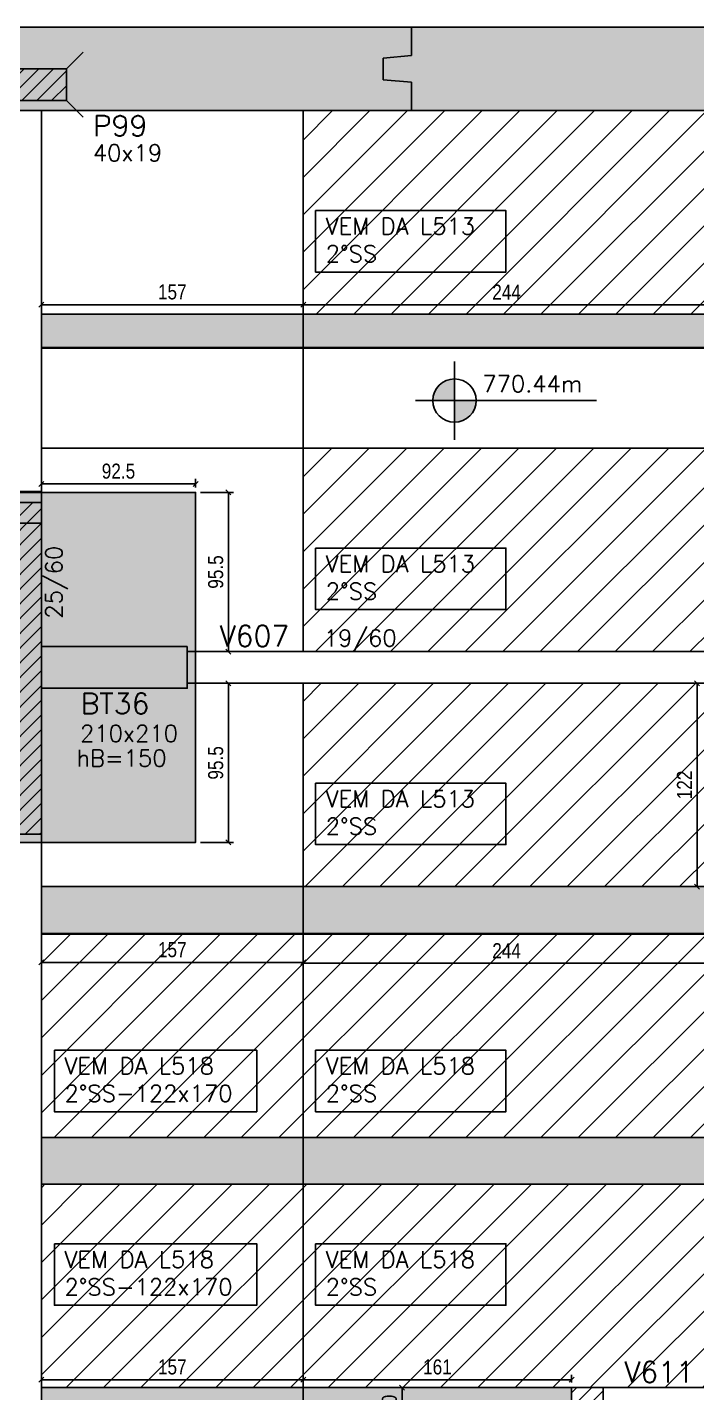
# Model space of a CAD drawing. Extents: x 1860 to 8661, y -614 to 3837.
# Drawn here: x 3505 to 3907, y 2336 to 3155 of the extents above; entities that cross this region are included whole.
import ezdxf
from ezdxf.enums import TextEntityAlignment as Align

# ---------------------------------------------------------------- set-up
doc = ezdxf.new("R2010")
doc.units = 0
for name, color, linetype in [('COTA', 241, 'Continuous'), ('F-BLOCOS', 3, 'Continuous'), ('F-BLOCOS-DIM', 2, 'Continuous'), ('F-BLOCOS-HACH', 1, 'Continuous'), ('F-BLOCOS-NOME', 3, 'Continuous'), ('F-NÍVEL-PLANTA', 2, 'Continuous'), ('F-PILARES-DIM', 172, 'Continuous'), ('F-PILARES-HACH', 174, 'Continuous'), ('F-PILARES-M', 170, 'Continuous'), ('F-PILARES-N', 170, 'Continuous'), ('F-PILARES-NASCE', 4, 'Continuous'), ('F-PILARES-NOME', 170, 'Continuous'), ('F-PILARES-S', 170, 'Continuous'), ('F-PILARES-V', 170, 'Continuous'), ('F-SOLIDO-EST', 252, 'Continuous'), ('F-TEXTO', 6, 'Continuous'), ('F-VIGAS', 3, 'Continuous'), ('F-VIGAS-DIM', 2, 'Continuous'), ('F-VIGAS-NOME', 4, 'Continuous'), ('Painéis', 200, 'Continuous')]:
    doc.layers.add(name, color=color, linetype=linetype)
doc.layers.add('Hachura', color=251, linetype='Continuous', lineweight=9)
doc.styles.add('COTA TECNICA-50', font='techl___.ttf', dxfattribs={"height": 9})
doc.styles.add('MCP', font='romans.shx')
doc.styles.add('ROMANS', font='romans.shx')
doc.dimstyles.new('COTA PAINEL-50', dxfattribs={"dimtxt": 9, "dimasz": 3, "dimexe": 3, "dimexo": 3, "dimgap": 3, "dimtad": 1, "dimdec": 1, "dimzin": 12, "dimdsep": 46, "dimtxsty": 'COTA TECNICA-50', "dimblk1": 'OBLIQUE', "dimblk2": 'OBLIQUE', "dimsah": 1, "dimcen": 0.9, "dimclrd": 4, "dimclre": 4, "dimclrt": 240, "dimadec": 1, "dimazin": 3, "dimtfac": 1, "dimtdec": 1, "dimtmove": 0, "dimatfit": 3, "dimfxl": 1, "dimtolj": 1, "dimtzin": 12, "dimarcsym": 0})
pattern_1 = [(45, (4050.8626, 11455.262), (-4.4194174, 4.4194174), [])]

# ---------------------------------------------------------------- blocks, each defined once
blk = doc.blocks.new('Nível - Planta')
at = {"layer": 'F-NÍVEL-PLANTA'}
h = blk.add_hatch(color=71, dxfattribs=at)
h.paths.add_polyline_path([(0, 0), (0, 0.26, 0.414214), (-0.26, 0)])
h.paths.add_polyline_path([(0.26, 0), (0, 0), (0, -0.26, 0.414214)])
for p, q in [((0, -0.469), (0, 0.469)), ((-0.469, 0), (1.704, 0))]:
    blk.add_line(p, q, dxfattribs=at)
blk.add_circle((0, 0), 0.26, dxfattribs=at)
at = {"layer": 'F-TEXTO', "color": 3, "style": 'MCP'}
blk.add_attdef('NÍVEL', (0.333, 0.102), '', height=0.2, dxfattribs=at)
blk = doc.blocks.new('_Oblique')
at = {"color": 0, "linetype": 'ByBlock', "lineweight": -2}
blk.add_line((-0.5, -0.5), (0.5, 0.5), dxfattribs=at)
blk = doc.blocks.new('*D1377')
at = {"layer": 'Defpoints', "color": 0, "transparency": 16777216}
for p in [(3670.86, 2343.5), (3513.86, 2338.76), (3670.86, 2338.76)]:
    blk.add_point(p, dxfattribs=at)
at = {"layer": 'Painéis', "color": 4, "lineweight": -2, "transparency": 16777216}
for p, q in [((3513.86, 2341.76), (3513.86, 2346.5)), ((3513.86, 2343.5), (3670.86, 2343.5)), ((3670.86, 2341.76), (3670.86, 2346.5))]:
    blk.add_line(p, q, dxfattribs=at)
at = {"layer": 'Painéis', "color": 4, "lineweight": -2, "transparency": 16777216, "xscale": 3, "yscale": 3, "zscale": 3, "rotation": 180}
blk.add_blockref('_Oblique', (3513.86, 2343.5), dxfattribs=at)
at = {"layer": 'Painéis', "color": 4, "lineweight": -2, "transparency": 16777216, "xscale": 3, "yscale": 3, "zscale": 3}
blk.add_blockref('_Oblique', (3670.86, 2343.5), dxfattribs=at)
at = {"layer": 'Painéis', "color": 240, "transparency": 16777216, "insert": (3592.36, 2351.1), "char_height": 9, "attachment_point": 5, "style": 'COTA TECNICA-50'}
blk.add_mtext('\\A1;157', dxfattribs=at)
blk = doc.blocks.new('*D1378')
at = {"layer": 'Defpoints', "color": 0, "transparency": 16777216}
for p in [(3831.86, 2343.5), (3670.86, 2338.76), (3831.86, 2338.76)]:
    blk.add_point(p, dxfattribs=at)
at = {"layer": 'Painéis', "color": 4, "lineweight": -2, "transparency": 16777216}
for p, q in [((3670.86, 2341.76), (3670.86, 2346.5)), ((3670.86, 2343.5), (3831.86, 2343.5)), ((3831.86, 2341.76), (3831.86, 2346.5))]:
    blk.add_line(p, q, dxfattribs=at)
at = {"layer": 'Painéis', "color": 4, "lineweight": -2, "transparency": 16777216, "xscale": 3, "yscale": 3, "zscale": 3, "rotation": 180}
blk.add_blockref('_Oblique', (3670.86, 2343.5), dxfattribs=at)
at = {"layer": 'Painéis', "color": 4, "lineweight": -2, "transparency": 16777216, "xscale": 3, "yscale": 3, "zscale": 3}
blk.add_blockref('_Oblique', (3831.86, 2343.5), dxfattribs=at)
at = {"layer": 'Painéis', "color": 240, "transparency": 16777216, "insert": (3751.36, 2351.09), "char_height": 9, "attachment_point": 5, "style": 'COTA TECNICA-50'}
blk.add_mtext('\\A1;161', dxfattribs=at)
blk = doc.blocks.new('*D1379')
at = {"layer": 'Defpoints', "color": 0, "transparency": 16777216}
for p in [(3709.86, 2338.76), (3730.18, 2338.76), (3709.86, 2318.76)]:
    blk.add_point(p, dxfattribs=at)
at = {"layer": 'Painéis', "color": 4, "lineweight": -2, "transparency": 16777216}
for p, q in [((3712.86, 2338.76), (3733.18, 2338.76)), ((3730.18, 2318.76), (3730.18, 2338.76)), ((3712.86, 2318.76), (3733.18, 2318.76))]:
    blk.add_line(p, q, dxfattribs=at)
at = {"layer": 'Painéis', "color": 4, "lineweight": -2, "transparency": 16777216, "xscale": 3, "yscale": 3, "zscale": 3}
for p, rotation in [((3730.18, 2338.76), 90), ((3730.18, 2318.76), 270)]:
    blk.add_blockref('_Oblique', p, dxfattribs=dict(at, rotation=rotation))
at = {"layer": 'Painéis', "color": 240, "transparency": 16777216, "insert": (3722.58, 2328.76), "char_height": 9, "attachment_point": 5, "rotation": 90, "style": 'COTA TECNICA-50'}
blk.add_mtext('\\A1;20', dxfattribs=at)
blk = doc.blocks.new('*D1380')
at = {"layer": 'Defpoints', "color": 0, "transparency": 16777216}
for p in [(3513.86, 2610.76), (3670.86, 2610.76), (3670.86, 2593.8)]:
    blk.add_point(p, dxfattribs=at)
at = {"layer": 'Painéis', "color": 4, "lineweight": -2, "transparency": 16777216}
for p, q in [((3513.86, 2607.76), (3513.86, 2590.8)), ((3670.86, 2607.76), (3670.86, 2590.8)), ((3513.86, 2593.8), (3670.86, 2593.8))]:
    blk.add_line(p, q, dxfattribs=at)
at = {"layer": 'Painéis', "color": 4, "lineweight": -2, "transparency": 16777216, "xscale": 3, "yscale": 3, "zscale": 3, "rotation": 180}
blk.add_blockref('_Oblique', (3513.86, 2593.8), dxfattribs=at)
at = {"layer": 'Painéis', "color": 4, "lineweight": -2, "transparency": 16777216, "xscale": 3, "yscale": 3, "zscale": 3}
blk.add_blockref('_Oblique', (3670.86, 2593.8), dxfattribs=at)
at = {"layer": 'Painéis', "color": 240, "transparency": 16777216, "insert": (3592.36, 2601.4), "char_height": 9, "attachment_point": 5, "style": 'COTA TECNICA-50'}
blk.add_mtext('\\A1;157', dxfattribs=at)
blk = doc.blocks.new('*D1381')
at = {"layer": 'Defpoints', "color": 0, "transparency": 16777216}
for p in [(3670.86, 2610.26), (3914.86, 2593.3), (3914.86, 2593.3)]:
    blk.add_point(p, dxfattribs=at)
at = {"layer": 'Painéis', "color": 4, "lineweight": -2, "transparency": 16777216}
for p, q in [((3670.86, 2607.26), (3670.86, 2590.3)), ((3670.86, 2593.3), (3914.86, 2593.3))]:
    blk.add_line(p, q, dxfattribs=at)
at = {"layer": 'Painéis', "color": 4, "lineweight": -2, "transparency": 16777216, "xscale": 3, "yscale": 3, "zscale": 3, "rotation": 180}
blk.add_blockref('_Oblique', (3670.86, 2593.3), dxfattribs=at)
at = {"layer": 'Painéis', "color": 4, "lineweight": -2, "transparency": 16777216, "xscale": 3, "yscale": 3, "zscale": 3}
blk.add_blockref('_Oblique', (3914.86, 2593.3), dxfattribs=at)
at = {"layer": 'Painéis', "color": 240, "transparency": 16777216, "insert": (3792.86, 2600.86), "char_height": 9, "attachment_point": 5, "style": 'COTA TECNICA-50'}
blk.add_mtext('\\A1;244', dxfattribs=at)
blk = doc.blocks.new('*D1395')
at = {"layer": 'Defpoints', "color": 0, "transparency": 16777216}
for p in [(3606.36, 2761.26), (3626.06, 2761.26), (3606.36, 2665.76)]:
    blk.add_point(p, dxfattribs=at)
at = {"layer": 'Painéis', "color": 4, "lineweight": -2, "transparency": 16777216}
for p, q in [((3609.36, 2761.26), (3629.06, 2761.26)), ((3626.06, 2665.76), (3626.06, 2761.26)), ((3609.36, 2665.76), (3629.06, 2665.76))]:
    blk.add_line(p, q, dxfattribs=at)
at = {"layer": 'Painéis', "color": 4, "lineweight": -2, "transparency": 16777216, "xscale": 3, "yscale": 3, "zscale": 3}
for p, rotation in [((3626.06, 2761.26), 90), ((3626.06, 2665.76), 270)]:
    blk.add_blockref('_Oblique', p, dxfattribs=dict(at, rotation=rotation))
at = {"layer": 'Painéis', "color": 240, "transparency": 16777216, "insert": (3618.44, 2713.51), "char_height": 9, "attachment_point": 5, "rotation": 90, "style": 'COTA TECNICA-50'}
blk.add_mtext('\\A1;95.5', dxfattribs=at)
blk = doc.blocks.new('*D1397')
at = {"layer": 'Defpoints', "color": 0, "transparency": 16777216}
for p in [(3907.07, 2761.26), (3914.86, 2761.26), (3914.86, 2639.26)]:
    blk.add_point(p, dxfattribs=at)
at = {"layer": 'Painéis', "color": 4, "lineweight": -2, "transparency": 16777216}
for p, q in [((3911.86, 2761.26), (3904.07, 2761.26)), ((3907.07, 2639.26), (3907.07, 2761.26)), ((3911.86, 2639.26), (3904.07, 2639.26))]:
    blk.add_line(p, q, dxfattribs=at)
at = {"layer": 'Painéis', "color": 4, "lineweight": -2, "transparency": 16777216, "xscale": 3, "yscale": 3, "zscale": 3}
for p, rotation in [((3907.07, 2761.26), 90), ((3907.07, 2639.26), 270)]:
    blk.add_blockref('_Oblique', p, dxfattribs=dict(at, rotation=rotation))
at = {"layer": 'Painéis', "color": 240, "transparency": 16777216, "insert": (3899.51, 2700.26), "char_height": 9, "attachment_point": 5, "rotation": 90, "style": 'COTA TECNICA-50'}
blk.add_mtext('\\A1;122', dxfattribs=at)
blk = doc.blocks.new('*D1418')
at = {"layer": 'Defpoints', "color": 0, "transparency": 16777216}
for p in [(3513.86, 2982.76), (3670.86, 2988.38), (3670.86, 2982.76)]:
    blk.add_point(p, dxfattribs=at)
at = {"layer": 'Painéis', "color": 4, "lineweight": -2, "transparency": 16777216}
for p, q in [((3513.86, 2985.76), (3513.86, 2991.38)), ((3670.86, 2985.76), (3670.86, 2991.38)), ((3513.86, 2988.38), (3670.86, 2988.38))]:
    blk.add_line(p, q, dxfattribs=at)
at = {"layer": 'Painéis', "color": 4, "lineweight": -2, "transparency": 16777216, "xscale": 3, "yscale": 3, "zscale": 3, "rotation": 180}
blk.add_blockref('_Oblique', (3513.86, 2988.38), dxfattribs=at)
at = {"layer": 'Painéis', "color": 4, "lineweight": -2, "transparency": 16777216, "xscale": 3, "yscale": 3, "zscale": 3}
blk.add_blockref('_Oblique', (3670.86, 2988.38), dxfattribs=at)
at = {"layer": 'Painéis', "color": 240, "transparency": 16777216, "insert": (3592.36, 2995.98), "char_height": 9, "attachment_point": 5, "style": 'COTA TECNICA-50'}
blk.add_mtext('\\A1;157', dxfattribs=at)
blk = doc.blocks.new('*D1419')
at = {"layer": 'Defpoints', "color": 0, "transparency": 16777216}
for p in [(3670.86, 2982.76), (3914.86, 2988.38), (3914.86, 2982.76)]:
    blk.add_point(p, dxfattribs=at)
at = {"layer": 'Painéis', "color": 4, "lineweight": -2, "transparency": 16777216}
for p, q in [((3670.86, 2985.76), (3670.86, 2991.38)), ((3914.86, 2985.76), (3914.86, 2991.38)), ((3670.86, 2988.38), (3914.86, 2988.38))]:
    blk.add_line(p, q, dxfattribs=at)
at = {"layer": 'Painéis', "color": 4, "lineweight": -2, "transparency": 16777216, "xscale": 3, "yscale": 3, "zscale": 3, "rotation": 180}
blk.add_blockref('_Oblique', (3670.86, 2988.38), dxfattribs=at)
at = {"layer": 'Painéis', "color": 4, "lineweight": -2, "transparency": 16777216, "xscale": 3, "yscale": 3, "zscale": 3}
blk.add_blockref('_Oblique', (3914.86, 2988.38), dxfattribs=at)
at = {"layer": 'Painéis', "color": 240, "transparency": 16777216, "insert": (3792.86, 2995.94), "char_height": 9, "attachment_point": 5, "style": 'COTA TECNICA-50'}
blk.add_mtext('\\A1;244', dxfattribs=at)
blk = doc.blocks.new('*D1431')
at = {"layer": 'Defpoints', "color": 0, "transparency": 16777216}
for p in [(3513.86, 2875.76), (3606.36, 2880.83), (3606.36, 2875.76)]:
    blk.add_point(p, dxfattribs=at)
at = {"layer": 'Painéis', "color": 4, "lineweight": -2, "transparency": 16777216}
for p, q in [((3513.86, 2878.76), (3513.86, 2883.83)), ((3606.36, 2878.76), (3606.36, 2883.83)), ((3513.86, 2880.83), (3606.36, 2880.83))]:
    blk.add_line(p, q, dxfattribs=at)
at = {"layer": 'Painéis', "color": 4, "lineweight": -2, "transparency": 16777216, "xscale": 3, "yscale": 3, "zscale": 3, "rotation": 180}
blk.add_blockref('_Oblique', (3513.86, 2880.83), dxfattribs=at)
at = {"layer": 'Painéis', "color": 4, "lineweight": -2, "transparency": 16777216, "xscale": 3, "yscale": 3, "zscale": 3}
blk.add_blockref('_Oblique', (3606.36, 2880.83), dxfattribs=at)
at = {"layer": 'Painéis', "color": 240, "transparency": 16777216, "insert": (3560.11, 2888.46), "char_height": 9, "attachment_point": 5, "style": 'COTA TECNICA-50'}
blk.add_mtext('\\A1;92.5', dxfattribs=at)
blk = doc.blocks.new('*D1432')
at = {"layer": 'Defpoints', "color": 0, "transparency": 16777216}
for p in [(3606.36, 2875.76), (3626.06, 2875.76), (3606.36, 2780.26)]:
    blk.add_point(p, dxfattribs=at)
at = {"layer": 'Painéis', "color": 4, "lineweight": -2, "transparency": 16777216}
for p, q in [((3609.36, 2875.76), (3629.06, 2875.76)), ((3626.06, 2780.26), (3626.06, 2875.76)), ((3609.36, 2780.26), (3629.06, 2780.26))]:
    blk.add_line(p, q, dxfattribs=at)
at = {"layer": 'Painéis', "color": 4, "lineweight": -2, "transparency": 16777216, "xscale": 3, "yscale": 3, "zscale": 3}
for p, rotation in [((3626.06, 2875.76), 90), ((3626.06, 2780.26), 270)]:
    blk.add_blockref('_Oblique', p, dxfattribs=dict(at, rotation=rotation))
at = {"layer": 'Painéis', "color": 240, "transparency": 16777216, "insert": (3618.44, 2828.01), "char_height": 9, "attachment_point": 5, "rotation": 90, "style": 'COTA TECNICA-50'}
blk.add_mtext('\\A1;95.5', dxfattribs=at)

msp = doc.modelspace()

# ---------------------------------------------------------------- hatches: boundary and pattern name
at = {"layer": 'F-BLOCOS-HACH', "linetype": 'Continuous'}
h = msp.add_hatch(dxfattribs=at)
h.set_pattern_fill('AR-CONC', color=256, scale=5)
h.set_pattern_definition([(50, (4050.863, 1455.262), (35.863, -3.1376), [3.75, -41.25]), (355, (4050.863, 1455.262), (-6.9376, 37.6096), [3, -33]), (100.4514, (4053.85, 1455), (28.92544, 34.472), [3.187, -35.0571]), (46.1842, (4050.863, 1465.26), (53.3621, -8.276), [5.625, -61.875]), (96.6356, (4055.31, 1464.57), (46.7331, 48.7059), [4.7805, -52.5857]), (351.1842, (4050.86, 1465.26), (46.7331, 48.706), [4.5, -49.5]), (21, (4055.863, 1462.762), (29.84535, -20.13094), [3.75, -41.25]), (326, (4055.863, 1462.762), (12.1658, 36.2575), [3, -33]), (71.4514, (4058.35, 1461.085), (42.0111, 16.12656), [3.187, -35.0571]), (37.5, (4050.863, 1455.262), (0.60799, 16.64469), [0, -32.6, 0, -33.5, 0, -33.125]), (7.5, (4050.863, 1455.262), (13.15348, 19.72059), [0, -19.1, 0, -31.85, 0, -12.625]), (327.5, (4039.713, 1455.262), (26.69112, -1.12774), [0, -12.5, 0, -39, 0, -51.75]), (317.5, (4034.713, 1455.262), (29.1593, 5.00525), [0, -16.25, 0, -25.9, 0, -36.75])])
h.paths.add_polyline_path([(2929.36, 2875.26), (2719.36, 2875.26), (2719.36, 2770.26), (2719.36, 2665.26), (2929.36, 2665.26)])
h.paths.add_polyline_path([(3606.36, 2875.76), (3396.36, 2875.76), (3396.36, 2770.76), (3396.36, 2665.76), (3606.36, 2665.76)])
h.paths.add_polyline_path([(4286.36, 2875.76), (4076.36, 2875.76), (4076.36, 2770.76), (4076.36, 2665.76), (4286.36, 2665.76)])
h.paths.add_polyline_path([(4758.36, 2875.76), (4548.36, 2875.76), (4548.36, 2770.76), (4548.36, 2665.76), (4758.36, 2665.76)])
at = {"layer": 'F-PILARES-HACH', "linetype": 'Continuous'}
h = msp.add_hatch(dxfattribs=at)
h.set_pattern_fill('ANSI31', color=256, scale=50, style=0)
h.set_pattern_definition(pattern_1)
h.paths.add_polyline_path([(3488.86, 3110.76), (3528.86, 3110.76), (3528.86, 3129.76), (3488.86, 3129.76)], flags=16)
h = msp.add_hatch(dxfattribs=at)
h.set_pattern_fill('ANSI31', color=256, scale=50, style=0)
h.set_pattern_definition(pattern_1)
h.paths.add_polyline_path([(3488.86, 2670.76), (3513.86, 2670.76), (3513.86, 2869.76), (3488.86, 2869.76)], flags=16)
h = msp.add_hatch(dxfattribs=at)
h.set_pattern_fill('ANSI31', color=256, scale=50, style=0)
h.set_pattern_definition(pattern_1)
h.paths.add_polyline_path([(3831.86, 2100.76), (3850.86, 2100.76), (3850.86, 2338.76), (3831.86, 2338.76)], flags=16)
at = {"layer": 'F-SOLIDO-EST'}
h = msp.add_hatch(color=256, dxfattribs=at)
h.dxf.hatch_style = 1
h.paths.add_polyline_path([(3718.86, 3136.26), (3735.86, 3137.76), (3735.86, 3154.76), (3485.86, 3154.76), (3485.86, 3137.76), (3468.86, 3136.26), (3468.86, 3123.26), (3485.86, 3121.76), (3485.86, 3104.76), (3735.86, 3104.76), (3735.86, 3121.76), (3718.86, 3123.26)])
h = msp.add_hatch(color=256, dxfattribs=at)
h.dxf.hatch_style = 1
h.paths.add_polyline_path([(3985.86, 3154.76), (3735.86, 3154.76), (3735.86, 3137.76), (3718.86, 3136.26), (3718.86, 3123.26), (3735.86, 3121.76), (3735.86, 3104.76), (3985.86, 3104.76), (3985.86, 3121.76), (3968.86, 3123.26), (3968.86, 3136.26), (3985.86, 3137.76)])
at = {"layer": 'Hachura', "linetype": 'ByBlock'}
h = msp.add_hatch(dxfattribs=at)
h.set_pattern_fill('ANSI31', color=256, scale=5)
h.paths.add_polyline_path([(3670.86, 2902.26), (3670.86, 2780.26), (3914.86, 2780.26), (3914.86, 2902.26)])
h.paths.add_polyline_path([(3914.86, 2982.76), (3914.86, 3104.76), (3735.86, 3104.76), (3670.86, 3104.76), (3670.86, 2982.76)])
h.paths.add_polyline_path([(3914.86, 3104.76), (3914.86, 2982.76), (4158.86, 2982.76), (4158.86, 3104.76), (3985.86, 3104.76)])
h.paths.add_polyline_path([(4235.86, 3104.76), (4158.86, 3104.76), (4158.86, 2982.76), (4402.86, 2982.76), (4402.86, 3104.76)])
h.paths.add_polyline_path([(4646.86, 2982.76), (4646.86, 3104.76), (4485.86, 3104.76), (4402.86, 3104.76), (4402.86, 2982.76)])
h = msp.add_hatch(color=256, dxfattribs=at)
h.dxf.hatch_style = 1
h.paths.add_polyline_path([(3670.86, 2962.76), (3670.86, 2982.76), (3513.86, 2982.76), (3513.86, 2962.76)])
h.paths.add_polyline_path([(3914.86, 2962.76), (3914.86, 2982.76), (3670.86, 2982.76), (3670.86, 2962.76)])
h.paths.add_polyline_path([(3914.86, 2982.76), (3914.86, 2962.76), (4158.86, 2962.76), (4158.86, 2982.76)])
h.paths.add_polyline_path([(4402.86, 2962.76), (4402.86, 2982.76), (4158.86, 2982.76), (4158.86, 2962.76)])
h.paths.add_polyline_path([(4402.86, 2982.76), (4402.86, 2962.76), (4646.86, 2962.76), (4646.86, 2982.76)])
h = msp.add_hatch(dxfattribs=at)
h.set_pattern_fill('ANSI31', color=256, scale=5)
h.paths.add_polyline_path([(3670.86, 2488.76), (3670.86, 2610.76), (3513.86, 2610.76), (3513.86, 2488.76)])
h.paths.add_polyline_path([(3670.86, 2338.76), (3670.86, 2460.76), (3513.86, 2460.76), (3513.86, 2338.76)])
h.paths.add_polyline_path([(3670.86, 2460.76), (3670.86, 2338.76), (3831.86, 2338.76), (3850.86, 2338.76), (3914.86, 2338.76), (3914.86, 2460.76)])
h.paths.add_polyline_path([(4158.86, 2338.76), (4158.86, 2460.76), (3914.86, 2460.76), (3914.86, 2338.76), (4016.86, 2338.76)])
h.paths.add_polyline_path([(4158.86, 2338.76), (4254.86, 2338.76), (4402.86, 2338.76), (4402.86, 2460.76), (4158.86, 2460.76)])
h.paths.add_polyline_path([(4646.86, 2338.76), (4646.86, 2460.76), (4402.86, 2460.76), (4402.86, 2338.76)])
h.paths.add_polyline_path([(4646.86, 2488.76), (4646.86, 2610.76), (4402.86, 2610.76), (4402.86, 2488.76)])
h.paths.add_polyline_path([(4402.86, 2488.76), (4402.86, 2610.76), (4158.86, 2610.76), (4158.86, 2488.76)])
h.paths.add_polyline_path([(4158.86, 2488.76), (4158.86, 2610.76), (3914.86, 2610.76), (3914.86, 2488.76)])
h.paths.add_polyline_path([(3914.86, 2610.76), (3670.86, 2610.76), (3670.86, 2488.76), (3914.86, 2488.76)])
h.paths.add_polyline_path([(3914.86, 2639.26), (3914.86, 2761.26), (3670.86, 2761.26), (3670.86, 2639.26)])
h = msp.add_hatch(color=256, dxfattribs=at)
h.dxf.hatch_style = 1
h.paths.add_polyline_path([(3670.86, 2460.76), (3670.86, 2488.76), (3513.86, 2488.76), (3513.86, 2460.76)])
h.paths.add_polyline_path([(3670.86, 2488.76), (3670.86, 2460.76), (3914.86, 2460.76), (3914.86, 2488.76)])
h.paths.add_polyline_path([(4158.86, 2460.76), (4158.86, 2488.76), (3914.86, 2488.76), (3914.86, 2460.76)])
h.paths.add_polyline_path([(4402.86, 2460.76), (4402.86, 2488.76), (4158.86, 2488.76), (4158.86, 2460.76)])
h.paths.add_polyline_path([(4402.86, 2488.76), (4402.86, 2460.76), (4646.86, 2460.76), (4646.86, 2488.76)])
h.paths.add_polyline_path([(4402.86, 2639.26), (4402.86, 2611.26), (4646.86, 2611.26), (4646.86, 2639.26)])
h.paths.add_polyline_path([(4158.86, 2639.26), (4158.86, 2611.26), (4402.86, 2611.26), (4402.86, 2639.26)])
h.paths.add_polyline_path([(3914.86, 2639.26), (3914.86, 2611.26), (4158.86, 2611.26), (4158.86, 2639.26)])
h.paths.add_polyline_path([(3914.86, 2611.26), (3914.86, 2639.26), (3670.86, 2639.26), (3670.86, 2611.26)])
h.paths.add_polyline_path([(3670.86, 2611.26), (3670.86, 2639.26), (3513.86, 2639.26), (3513.86, 2611.26)])
h = msp.add_hatch(color=256, dxfattribs=at)
h.dxf.hatch_style = 1
h.paths.add_polyline_path([(3831.86, 2318.76), (3831.86, 2338.76), (3513.86, 2338.76), (3513.86, 2318.76)])

# ---------------------------------------------------------------- linework, layer by layer
at = {"layer": 'COTA'}
for points in [[(3678.32, 3044.83), (3792.45, 3044.83), (3792.45, 3007.96), (3678.32, 3007.96)], [(3678.32, 2842.33), (3792.45, 2842.33), (3792.45, 2805.46), (3678.32, 2805.46)], [(3678.32, 2701.33), (3792.45, 2701.33), (3792.45, 2664.46), (3678.32, 2664.46)], [(3521.69, 2541.13), (3643.01, 2541.13), (3643.01, 2504.26), (3521.69, 2504.26)], [(3678.32, 2541.13), (3792.45, 2541.13), (3792.45, 2504.26), (3678.32, 2504.26)], [(3521.69, 2425.06), (3643.01, 2425.06), (3643.01, 2388.19), (3521.69, 2388.19)], [(3678.32, 2425.06), (3792.45, 2425.06), (3792.45, 2388.19), (3678.32, 2388.19)]]:
    msp.add_lwpolyline(points, close=True, dxfattribs=at)
at = {"layer": 'F-BLOCOS', "color": 2, "linetype": 'Continuous'}
msp.add_lwpolyline([(3488.86, 2665.76), (3606.36, 2665.76), (3606.36, 2875.76), (3396.36, 2875.76), (3396.36, 2770.76)], dxfattribs=at)
at = {"layer": 'F-PILARES-M', "linetype": 'Continuous'}
msp.add_lwpolyline([(3601.36, 2783.26), (3513.86, 2783.26), (3513.86, 2758.26), (3601.36, 2758.26), (3601.36, 2783.26)], dxfattribs=at)
at = {"layer": 'F-PILARES-N', "linetype": 'Continuous'}
msp.add_lwpolyline([(3488.86, 3110.76), (3528.86, 3110.76), (3528.86, 3129.76), (3488.86, 3129.76), (3488.86, 3110.76)], dxfattribs=at)
at = {"layer": 'F-PILARES-NASCE', "linetype": 'Continuous'}
for p, q in [((3528.86, 3129.76), (3538.86, 3139.76)), ((3528.86, 3110.76), (3538.86, 3100.76))]:
    msp.add_line(p, q, dxfattribs=at)
at = {"layer": 'F-PILARES-S', "linetype": 'Continuous'}
msp.add_lwpolyline([(3831.86, 2100.76), (3850.86, 2100.76), (3850.86, 2338.76), (3831.86, 2338.76), (3831.86, 2100.76)], dxfattribs=at)
at = {"layer": 'F-PILARES-V', "linetype": 'Continuous'}
msp.add_lwpolyline([(3488.86, 2670.76), (3513.86, 2670.76), (3513.86, 2869.76), (3488.86, 2869.76), (3488.86, 2670.76)], dxfattribs=at)
at = {"layer": 'F-VIGAS'}
for p, q in [((3735.86, 3154.76), (3485.86, 3154.76)), ((3485.86, 3154.76), (3735.86, 3154.76)), ((3735.86, 3137.76), (3735.86, 3154.76)), ((3735.86, 3154.76), (3735.86, 3137.76)), ((3985.86, 3154.76), (3735.86, 3154.76)), ((3735.86, 3154.76), (3735.86, 3137.76)), ((3735.86, 3137.76), (3735.86, 3154.76)), ((3735.86, 3154.76), (3985.86, 3154.76)), ((3718.86, 3136.26), (3735.86, 3137.76)), ((3735.86, 3137.76), (3718.86, 3136.26)), ((3735.86, 3137.76), (3718.86, 3136.26)), ((3718.86, 3136.26), (3735.86, 3137.76)), ((3718.86, 3123.26), (3718.86, 3136.26)), ((3718.86, 3136.26), (3718.86, 3123.26)), ((3718.86, 3136.26), (3718.86, 3123.26)), ((3718.86, 3123.26), (3718.86, 3136.26)), ((3735.86, 3121.76), (3718.86, 3123.26)), ((3718.86, 3123.26), (3735.86, 3121.76)), ((3718.86, 3123.26), (3735.86, 3121.76)), ((3735.86, 3121.76), (3718.86, 3123.26)), ((3735.86, 3104.76), (3735.86, 3121.76)), ((3735.86, 3121.76), (3735.86, 3104.76)), ((3735.86, 3121.76), (3735.86, 3104.76)), ((3735.86, 3104.76), (3735.86, 3121.76)), ((3485.86, 3104.76), (3735.86, 3104.76)), ((3735.86, 3104.76), (3485.86, 3104.76)), ((3735.86, 3104.76), (3985.86, 3104.76)), ((3985.86, 3104.76), (3735.86, 3104.76))]:
    msp.add_line(p, q, dxfattribs=at)
for points in [[(3513.86, 2866.76), (3513.86, 3104.76)], [(3513.86, 2876.26), (3488.86, 2876.26)], [(3513.86, 2783.26), (3513.86, 2866.76)], [(3513.86, 2857.26), (3488.86, 2857.26)], [(4081.36, 2780.26), (3601.36, 2780.26)], [(3601.36, 2761.26), (4081.36, 2761.26)], [(3513.86, 2671.36), (3513.86, 2758.26)], [(3513.86, 2670.76), (3513.86, 2299.76)], [(4016.86, 2338.76), (3850.86, 2338.76)]]:
    msp.add_lwpolyline(points, dxfattribs=at)
at = {"layer": 'Painéis'}
for p, q in [((4646.86, 2982.76), (3513.86, 2982.76)), ((4646.86, 2962.76), (3513.86, 2962.76)), ((4646.86, 2962.26), (3513.86, 2962.26)), ((3831.86, 2338.76), (3513.86, 2338.76))]:
    msp.add_line(p, q, dxfattribs=at)
for points in [[(3670.86, 3104.76), (3670.86, 2780.26)], [(4076.36, 2902.26), (3513.86, 2902.26)], [(3670.86, 2761.26), (3670.86, 2318.76)], [(4646.86, 2639.26), (3513.86, 2639.26)], [(4646.86, 2611.26), (3513.86, 2611.26)], [(4646.86, 2610.76), (3513.86, 2610.76)], [(4646.86, 2488.76), (3513.86, 2488.76)], [(4646.86, 2460.76), (3513.86, 2460.76)]]:
    msp.add_lwpolyline(points, dxfattribs=at)

# ---------------------------------------------------------------- block references
at = {"layer": 'F-NÍVEL-PLANTA', "linetype": 'Continuous', "xscale": 50, "yscale": 50, "zscale": 50}
msp.add_blockref('Nível - Planta', (3761.63, 2930.82), dxfattribs=at).add_auto_attribs({'NÍVEL': '770.44m'})

# ---------------------------------------------------------------- texts
at = {"layer": 'COTA', "style": 'ROMANS'}
for s, p in [('VEM DA L513', (3684.38, 3030.43)), ('2°SS', (3684.38, 3013.95)), ('VEM DA L513', (3684.38, 2827.93)), ('2°SS', (3684.38, 2811.45)), ('VEM DA L513', (3684.38, 2686.93)), ('2°SS', (3684.38, 2670.45)), ('VEM DA L518', (3527.76, 2526.74)), ('VEM DA L518', (3684.38, 2526.74)), ('2°SS-122x170', (3527.76, 2510.26)), ('2°SS', (3684.38, 2510.26)), ('VEM DA L518', (3527.76, 2410.66)), ('VEM DA L518', (3684.38, 2410.66)), ('2°SS-122x170', (3527.76, 2394.18)), ('2°SS', (3684.38, 2394.18))]:
    msp.add_text(s, height=10, dxfattribs=at).set_placement(p)
at = {"layer": 'F-BLOCOS-DIM', "linetype": 'Continuous', "style": 'MCP'}
msp.add_text('210x210', height=10, dxfattribs=at).set_placement((3537.07, 2736.16), align=Align.TOP_LEFT)
msp.add_text(' hB=150', height=10, dxfattribs=at).set_placement((3528.08, 2711.34))
at = {"layer": 'F-BLOCOS-NOME', "linetype": 'Continuous', "style": 'MCP'}
msp.add_text('BT36', height=12.5, dxfattribs=at).set_placement((3537.42, 2742.86))
at = {"layer": 'F-PILARES-DIM', "linetype": 'Continuous', "style": 'MCP'}
msp.add_text('40x19', height=10, dxfattribs=at).set_placement((3544.75, 3074.45))
at = {"layer": 'F-PILARES-NOME', "linetype": 'Continuous', "style": 'MCP'}
msp.add_text('P99', height=12.5, dxfattribs=at).set_placement((3544.75, 3089.45))
at = {"layer": 'F-VIGAS-DIM', "linetype": 'Continuous', "style": 'MCP'}
msp.add_text('25/60', height=10, rotation=90, dxfattribs=at).set_placement((3526.36, 2800.01))
msp.add_text('19/60', height=10, dxfattribs=at).set_placement((3683.23, 2783.39))
at = {"layer": 'F-VIGAS-NOME', "linetype": 'Continuous', "style": 'MCP'}
for s, p in [('V607', (3620.73, 2783.39)), ('V611', (3863.36, 2341.89))]:
    msp.add_text(s, height=12.5, dxfattribs=at).set_placement(p)

# ---------------------------------------------------------------- dimensions: what is measured, and where the dimension line sits
at = {"layer": 'Painéis'}
for base, p1, p2, picture, middle in [((3670.86, 2988.38), (3513.86, 2982.76), (3670.86, 2982.76), '*D1418', (3592.36, 2995.98)), ((3606.36, 2880.83), (3513.86, 2875.76), (3606.36, 2875.76), '*D1431', (3560.11, 2888.46)), ((3670.86, 2593.8), (3513.86, 2610.76), (3670.86, 2610.76), '*D1380', (3592.36, 2601.4)), ((3670.86, 2343.5), (3513.86, 2338.76), (3670.86, 2338.76), '*D1377', (3592.36, 2351.1)), ((3831.86, 2343.5), (3670.86, 2338.76), (3831.86, 2338.76), '*D1378', (3751.36, 2351.09))]:
    dim = msp.add_linear_dim(base=base, p1=p1, p2=p2, dimstyle='COTA PAINEL-50', dxfattribs=at)
    dim.commit()
    dim.dimension.update_dxf_attribs({"geometry": picture, "text_midpoint": middle})
for base, p1, p2, picture, middle in [((3914.86, 2988.38), (3670.86, 2982.76), (3914.86, 2982.76), '*D1419', (3792.86, 2995.94)), ((3914.86, 2593.3), (3670.86, 2610.26), (3914.86, 2593.3), '*D1381', (3792.86, 2600.86))]:
    dim = msp.add_linear_dim(base=base, p1=p1, p2=p2, dimstyle='COTA PAINEL-50', override={"dimtmove": 1}, dxfattribs=at)
    dim.commit()
    dim.dimension.update_dxf_attribs({"geometry": picture, "text_midpoint": middle})
for base, p1, p2, picture, middle in [((3626.06, 2875.76), (3606.36, 2780.26), (3606.36, 2875.76), '*D1432', (3618.44, 2828.01)), ((3626.06, 2761.26), (3606.36, 2665.76), (3606.36, 2761.26), '*D1395', (3618.44, 2713.51)), ((3907.07, 2761.26), (3914.86, 2639.26), (3914.86, 2761.26), '*D1397', (3899.51, 2700.26)), ((3730.18, 2338.76), (3709.86, 2318.76), (3709.86, 2338.76), '*D1379', (3722.58, 2328.76))]:
    dim = msp.add_linear_dim(base=base, p1=p1, p2=p2, angle=90, dimstyle='COTA PAINEL-50', dxfattribs=at)
    dim.commit()
    dim.dimension.update_dxf_attribs({"geometry": picture, "text_midpoint": middle})

doc.saveas('drawing.dxf')
